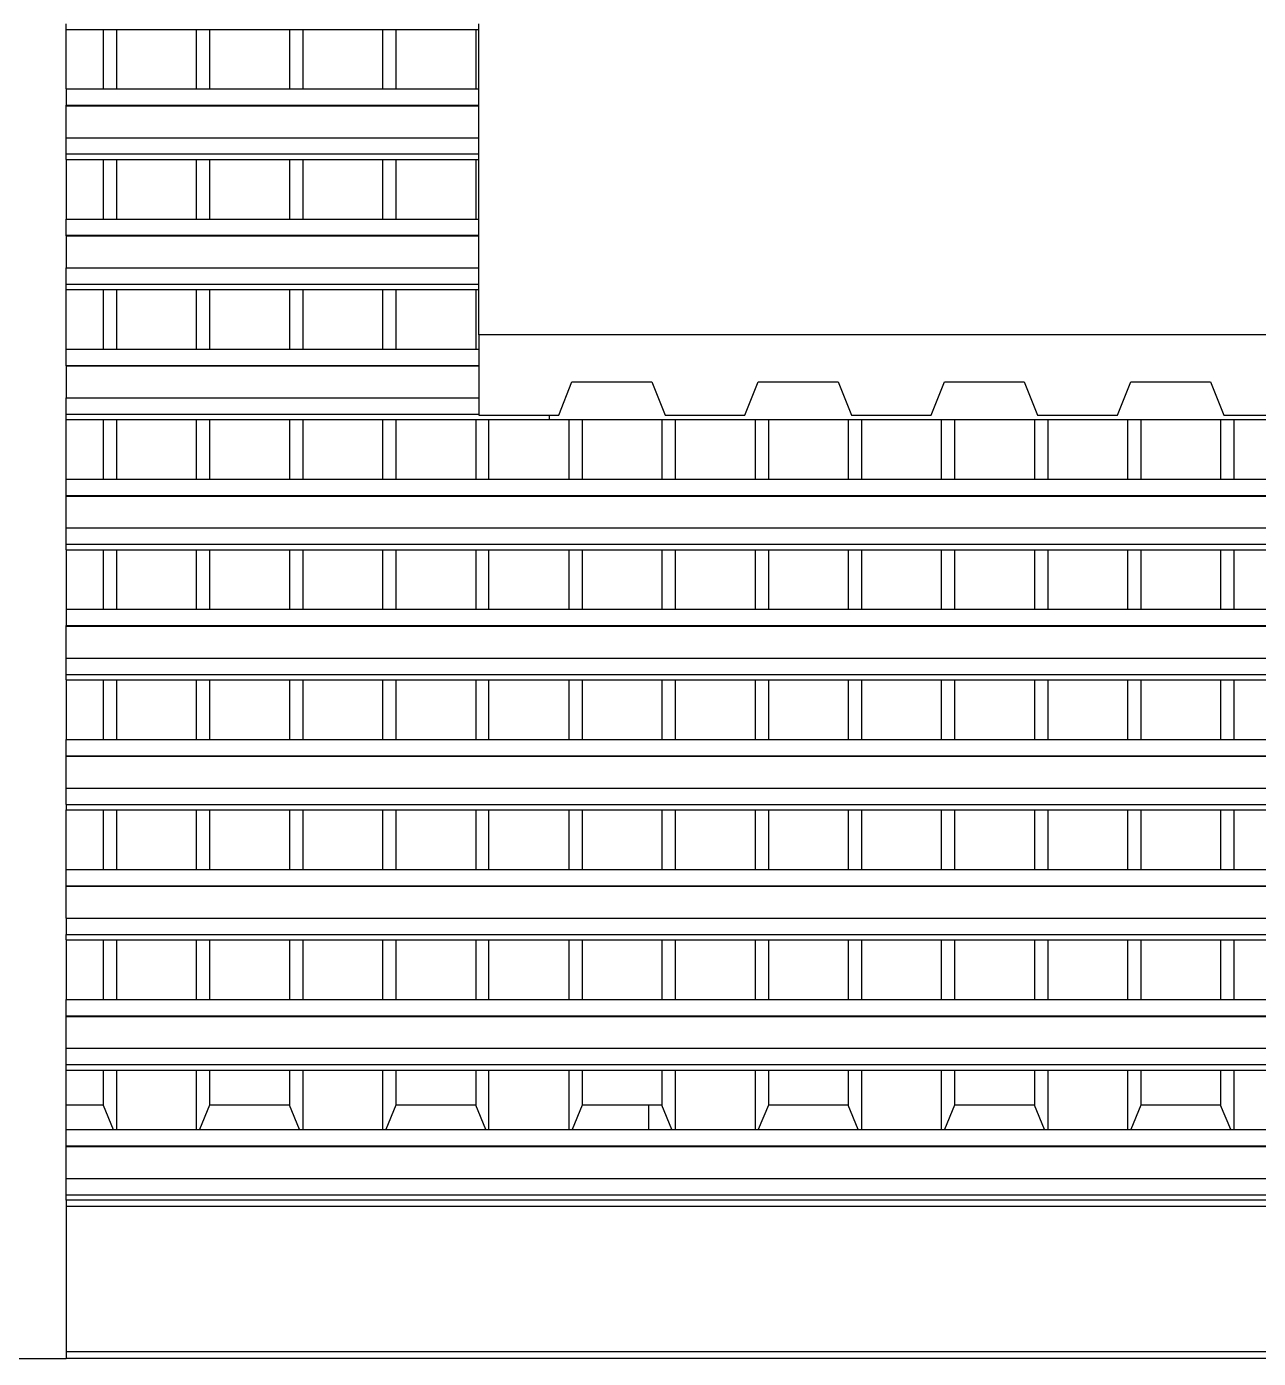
# Model space of a CAD drawing. Extents: x -49.7 to 49.7, y -10.2 to 18.8.
# Drawn here: x -14.341 to -12.473, y 11.671 to 13.69 of the extents above; entities that cross this region are included whole.
import ezdxf

# ---------------------------------------------------------------- set-up
doc = ezdxf.new("R2010")
doc.units = 0
doc.layers.get('0').update_dxf_attribs({"linetype": 'CONTINUOUS'})
doc.layers.add('SECTIONCUTEDGES', color=7, linetype='CONTINUOUS')

msp = doc.modelspace()

# ---------------------------------------------------------------- linework, layer by layer
for p, q in [((-14.2807, 13.6861), (-14.2807, 13.6943)), ((-13.6549, 13.6861), (-13.6549, 13.6943)), ((-14.2807, 13.6861), (-14.2246, 13.6861)), ((-14.2807, 13.5957), (-14.2807, 13.6861)), ((-14.2246, 13.6861), (-14.2246, 13.5957)), ((-14.2246, 13.6861), (-14.2044, 13.6861)), ((-14.2044, 13.6861), (-14.2044, 13.5957)), ((-14.2044, 13.6861), (-14.0834, 13.6861)), ((-14.0834, 13.6861), (-14.0834, 13.5957)), ((-14.0834, 13.6861), (-14.0632, 13.6861)), ((-14.0632, 13.6861), (-14.0632, 13.5957)), ((-14.0632, 13.6861), (-13.9421, 13.6861)), ((-13.9421, 13.6861), (-13.9421, 13.5957)), ((-13.9421, 13.6861), (-13.922, 13.6861)), ((-13.922, 13.6861), (-13.922, 13.5957)), ((-13.922, 13.6861), (-13.8009, 13.6861)), ((-13.8009, 13.6861), (-13.8009, 13.5957)), ((-13.8009, 13.6861), (-13.7808, 13.6861)), ((-13.7808, 13.6861), (-13.7808, 13.5957)), ((-13.7808, 13.6861), (-13.6597, 13.6861)), ((-13.6597, 13.6861), (-13.6597, 13.5957)), ((-13.6597, 13.6861), (-13.6549, 13.6861)), ((-13.6549, 13.5957), (-13.6549, 13.6861)), ((-14.2807, 13.5957), (-14.2246, 13.5957)), ((-14.2807, 13.5957), (-14.2807, 13.571)), ((-14.2246, 13.5957), (-14.2044, 13.5957)), ((-14.2044, 13.5957), (-14.0834, 13.5957)), ((-14.0834, 13.5957), (-14.0632, 13.5957)), ((-14.0632, 13.5957), (-13.9421, 13.5957)), ((-13.9421, 13.5957), (-13.922, 13.5957)), ((-13.922, 13.5957), (-13.8009, 13.5957)), ((-13.8009, 13.5957), (-13.7808, 13.5957)), ((-13.7808, 13.5957), (-13.6597, 13.5957)), ((-13.6597, 13.5957), (-13.6549, 13.5957)), ((-13.6549, 13.571), (-13.6549, 13.5957)), ((-14.2807, 13.571), (-13.6549, 13.571)), ((-14.2807, 13.5702), (-14.2807, 13.571)), ((-14.2807, 13.5702), (-13.6549, 13.5702)), ((-14.2807, 13.5217), (-14.2807, 13.5702)), ((-13.6549, 13.5702), (-13.6549, 13.571)), ((-13.6549, 13.5217), (-13.6549, 13.5702)), ((-14.2807, 13.5217), (-13.6549, 13.5217)), ((-14.2807, 13.4971), (-14.2807, 13.5217)), ((-13.6549, 13.4971), (-13.6549, 13.5217)), ((-14.2807, 13.4971), (-13.6549, 13.4971)), ((-14.2807, 13.4888), (-14.2807, 13.4971)), ((-13.6549, 13.4888), (-13.6549, 13.4971)), ((-14.2807, 13.4888), (-14.2246, 13.4888)), ((-14.2807, 13.4888), (-14.2807, 13.3984)), ((-14.2246, 13.4888), (-14.2246, 13.3984)), ((-14.2246, 13.4888), (-14.2044, 13.4888)), ((-14.2044, 13.4888), (-14.2044, 13.3984)), ((-14.2044, 13.4888), (-14.0834, 13.4888)), ((-14.0834, 13.4888), (-14.0834, 13.3984)), ((-14.0834, 13.4888), (-14.0632, 13.4888)), ((-14.0632, 13.4888), (-14.0632, 13.3984)), ((-14.0632, 13.4888), (-13.9421, 13.4888)), ((-13.9421, 13.4888), (-13.9421, 13.3984)), ((-13.9421, 13.4888), (-13.922, 13.4888)), ((-13.922, 13.4888), (-13.922, 13.3984)), ((-13.922, 13.4888), (-13.8009, 13.4888)), ((-13.8009, 13.4888), (-13.8009, 13.3984)), ((-13.8009, 13.4888), (-13.7808, 13.4888)), ((-13.7808, 13.4888), (-13.7808, 13.3984)), ((-13.7808, 13.4888), (-13.6597, 13.4888)), ((-13.6597, 13.4888), (-13.6597, 13.3984)), ((-13.6597, 13.4888), (-13.6549, 13.4888)), ((-13.6549, 13.3984), (-13.6549, 13.4888)), ((-14.2807, 13.3984), (-14.2246, 13.3984)), ((-14.2807, 13.3738), (-14.2807, 13.3984)), ((-14.2246, 13.3984), (-14.2044, 13.3984)), ((-14.2044, 13.3984), (-14.0834, 13.3984)), ((-14.0834, 13.3984), (-14.0632, 13.3984)), ((-14.0632, 13.3984), (-13.9421, 13.3984)), ((-13.9421, 13.3984), (-13.922, 13.3984)), ((-13.922, 13.3984), (-13.8009, 13.3984)), ((-13.8009, 13.3984), (-13.7808, 13.3984)), ((-13.7808, 13.3984), (-13.6597, 13.3984)), ((-13.6597, 13.3984), (-13.6549, 13.3984)), ((-13.6549, 13.3738), (-13.6549, 13.3984)), ((-14.2807, 13.3738), (-13.6549, 13.3738)), ((-14.2807, 13.3729), (-14.2807, 13.3738)), ((-14.2807, 13.3729), (-13.6549, 13.3729)), ((-14.2807, 13.3729), (-14.2807, 13.3244)), ((-13.6549, 13.3729), (-13.6549, 13.3738)), ((-13.6549, 13.3244), (-13.6549, 13.3729)), ((-14.2807, 13.3244), (-13.6549, 13.3244)), ((-14.2807, 13.2998), (-14.2807, 13.3244)), ((-13.6549, 13.2998), (-13.6549, 13.3244)), ((-14.2807, 13.2998), (-13.6549, 13.2998)), ((-14.2807, 13.2916), (-14.2807, 13.2998)), ((-14.2807, 13.2916), (-14.2246, 13.2916)), ((-14.2807, 13.2011), (-14.2807, 13.2916)), ((-14.2246, 13.2916), (-14.2246, 13.2011)), ((-14.2246, 13.2916), (-14.2044, 13.2916)), ((-14.2044, 13.2916), (-14.2044, 13.2011)), ((-14.2044, 13.2916), (-14.0834, 13.2916)), ((-14.0834, 13.2916), (-14.0834, 13.2011)), ((-14.0834, 13.2916), (-14.0632, 13.2916)), ((-14.0632, 13.2916), (-14.0632, 13.2011)), ((-14.0632, 13.2916), (-13.9421, 13.2916)), ((-13.9421, 13.2916), (-13.9421, 13.2011)), ((-13.9421, 13.2916), (-13.922, 13.2916)), ((-13.922, 13.2916), (-13.922, 13.2011)), ((-13.922, 13.2916), (-13.8009, 13.2916)), ((-13.8009, 13.2916), (-13.8009, 13.2011)), ((-13.8009, 13.2916), (-13.7808, 13.2916)), ((-13.7808, 13.2916), (-13.7808, 13.2011)), ((-13.7808, 13.2916), (-13.6597, 13.2916)), ((-13.6597, 13.2916), (-13.6597, 13.2011)), ((-13.6597, 13.2916), (-13.6549, 13.2916)), ((-13.6549, 13.2916), (-13.6549, 13.2998)), ((-13.6549, 13.2227), (-13.6549, 13.2916)), ((-14.2807, 13.2011), (-14.2246, 13.2011)), ((-14.2807, 13.1765), (-14.2807, 13.2011)), ((-14.2246, 13.2011), (-14.2044, 13.2011)), ((-14.2044, 13.2011), (-14.0834, 13.2011)), ((-14.0834, 13.2011), (-14.0632, 13.2011)), ((-14.0632, 13.2011), (-13.9421, 13.2011)), ((-13.9421, 13.2011), (-13.922, 13.2011)), ((-13.922, 13.2011), (-13.8009, 13.2011)), ((-13.8009, 13.2011), (-13.7808, 13.2011)), ((-13.7808, 13.2011), (-13.6597, 13.2011)), ((-13.6597, 13.2011), (-13.6549, 13.2011)), ((-14.2807, 13.1765), (-13.6549, 13.1765)), ((-14.2807, 13.1757), (-14.2807, 13.1765)), ((-14.2807, 13.1757), (-13.6549, 13.1757)), ((-14.2807, 13.1757), (-14.2807, 13.1272)), ((-14.2807, 13.1272), (-13.6549, 13.1272)), ((-14.2807, 13.1025), (-14.2807, 13.1272)), ((-14.2807, 13.1025), (-13.6549, 13.1025)), ((-14.2807, 13.0943), (-14.2807, 13.1025)), ((-14.2807, 13.0943), (-14.2246, 13.0943)), ((-14.2807, 13.0039), (-14.2807, 13.0943)), ((-14.2246, 13.0943), (-14.2246, 13.0039)), ((-14.2246, 13.0943), (-14.2044, 13.0943)), ((-14.2044, 13.0943), (-14.2044, 13.0039)), ((-14.2044, 13.0943), (-14.0834, 13.0943)), ((-14.0834, 13.0943), (-14.0834, 13.0039)), ((-14.0834, 13.0943), (-14.0632, 13.0943)), ((-14.0632, 13.0943), (-14.0632, 13.0039)), ((-14.0632, 13.0943), (-13.9421, 13.0943)), ((-13.9421, 13.0943), (-13.9421, 13.0039)), ((-13.9421, 13.0943), (-13.922, 13.0943)), ((-13.922, 13.0943), (-13.922, 13.0039)), ((-13.922, 13.0943), (-13.8009, 13.0943)), ((-13.8009, 13.0943), (-13.8009, 13.0039)), ((-13.8009, 13.0943), (-13.7808, 13.0943)), ((-13.7808, 13.0943), (-13.7808, 13.0039)), ((-13.7808, 13.0943), (-13.6597, 13.0943)), ((-13.6597, 13.0943), (-13.6597, 13.0039)), ((-13.6597, 13.0943), (-13.6396, 13.0943)), ((-13.6396, 13.0039), (-13.6396, 13.0943)), ((-13.6396, 13.0943), (-13.5483, 13.0943)), ((-13.5483, 13.1011), (-13.5483, 13.0943)), ((-13.5483, 13.0943), (-13.5185, 13.0943)), ((-13.5185, 13.0943), (-13.5185, 13.0039)), ((-13.5185, 13.0943), (-13.4984, 13.0943)), ((-13.4984, 13.0943), (-13.4984, 13.0039)), ((-13.4984, 13.0943), (-13.3773, 13.0943)), ((-13.3773, 13.0943), (-13.3773, 13.0039)), ((-13.3773, 13.0943), (-13.3571, 13.0943)), ((-13.3571, 13.0943), (-13.3571, 13.0039)), ((-13.3571, 13.0943), (-13.2361, 13.0943)), ((-13.2361, 13.0943), (-13.2361, 13.0039)), ((-13.2361, 13.0943), (-13.2159, 13.0943)), ((-13.2159, 13.0943), (-13.2159, 13.0039)), ((-13.2159, 13.0943), (-13.0949, 13.0943)), ((-13.0949, 13.0943), (-13.0949, 13.0039)), ((-13.0949, 13.0943), (-13.0747, 13.0943)), ((-13.0747, 13.0943), (-13.0747, 13.0039)), ((-13.0747, 13.0943), (-12.9537, 13.0943)), ((-12.9537, 13.0943), (-12.9537, 13.0039)), ((-12.9537, 13.0943), (-12.9335, 13.0943)), ((-12.9335, 13.0943), (-12.9335, 13.0039)), ((-12.9335, 13.0943), (-12.8125, 13.0943)), ((-12.8125, 13.0943), (-12.8125, 13.0039)), ((-12.8125, 13.0943), (-12.7923, 13.0943)), ((-12.7923, 13.0943), (-12.7923, 13.0039)), ((-12.7923, 13.0943), (-12.6713, 13.0943)), ((-12.6713, 13.0943), (-12.6713, 13.0039)), ((-12.6713, 13.0943), (-12.6511, 13.0943)), ((-12.6511, 13.0943), (-12.6511, 13.0039)), ((-12.6511, 13.0943), (-12.5301, 13.0943)), ((-12.5301, 13.0943), (-12.5301, 13.0039)), ((-12.5301, 13.0943), (-12.5099, 13.0943)), ((-12.5099, 13.0943), (-12.5099, 13.0039)), ((-12.5099, 13.0943), (-12.3889, 13.0943)), ((-14.2807, 13.0039), (-14.2246, 13.0039)), ((-14.2807, 12.9792), (-14.2807, 13.0039)), ((-14.2246, 13.0039), (-14.2044, 13.0039)), ((-14.2044, 13.0039), (-14.0834, 13.0039)), ((-14.0834, 13.0039), (-14.0632, 13.0039)), ((-14.0632, 13.0039), (-13.9421, 13.0039)), ((-13.9421, 13.0039), (-13.922, 13.0039)), ((-13.922, 13.0039), (-13.8009, 13.0039)), ((-13.8009, 13.0039), (-13.7808, 13.0039)), ((-13.7808, 13.0039), (-13.6597, 13.0039)), ((-13.6597, 13.0039), (-13.6396, 13.0039)), ((-13.6396, 13.0039), (-13.5185, 13.0039)), ((-13.5185, 13.0039), (-13.4984, 13.0039)), ((-13.4984, 13.0039), (-13.3773, 13.0039)), ((-13.3773, 13.0039), (-13.3571, 13.0039)), ((-13.3571, 13.0039), (-13.2361, 13.0039)), ((-13.2361, 13.0039), (-13.2159, 13.0039)), ((-13.2159, 13.0039), (-13.0949, 13.0039)), ((-13.0949, 13.0039), (-13.0747, 13.0039)), ((-13.0747, 13.0039), (-12.9537, 13.0039)), ((-12.9537, 13.0039), (-12.9335, 13.0039)), ((-12.9335, 13.0039), (-12.8125, 13.0039)), ((-12.8125, 13.0039), (-12.7923, 13.0039)), ((-12.7923, 13.0039), (-12.6713, 13.0039)), ((-12.6713, 13.0039), (-12.6511, 13.0039)), ((-12.6511, 13.0039), (-12.5301, 13.0039)), ((-12.5301, 13.0039), (-12.5099, 13.0039)), ((-12.5099, 13.0039), (-12.3889, 13.0039)), ((-14.2807, 12.9792), (-10.7407, 12.9792)), ((-14.2807, 12.9784), (-14.2807, 12.9792)), ((-14.2807, 12.9784), (-10.7407, 12.9784)), ((-14.2807, 12.9299), (-14.2807, 12.9784)), ((-14.2807, 12.9299), (-10.7407, 12.9299)), ((-14.2807, 12.9052), (-14.2807, 12.9299)), ((-14.2807, 12.9052), (-10.7407, 12.9052)), ((-14.2807, 12.897), (-14.2807, 12.9052)), ((-14.2807, 12.897), (-14.2246, 12.897)), ((-14.2807, 12.897), (-14.2807, 12.8066)), ((-14.2246, 12.897), (-14.2246, 12.8066)), ((-14.2246, 12.897), (-14.2044, 12.897)), ((-14.2044, 12.897), (-14.2044, 12.8066)), ((-14.2044, 12.897), (-14.0834, 12.897)), ((-14.0834, 12.897), (-14.0834, 12.8066)), ((-14.0834, 12.897), (-14.0632, 12.897)), ((-14.0632, 12.897), (-14.0632, 12.8066)), ((-14.0632, 12.897), (-13.9421, 12.897)), ((-13.9421, 12.897), (-13.9421, 12.8066)), ((-13.9421, 12.897), (-13.922, 12.897)), ((-13.922, 12.897), (-13.922, 12.8066)), ((-13.922, 12.897), (-13.8009, 12.897)), ((-13.8009, 12.897), (-13.8009, 12.8066)), ((-13.8009, 12.897), (-13.7808, 12.897)), ((-13.7808, 12.897), (-13.7808, 12.8066)), ((-13.7808, 12.897), (-13.6597, 12.897)), ((-13.6597, 12.897), (-13.6597, 12.8066)), ((-13.6597, 12.897), (-13.6396, 12.897)), ((-13.6396, 12.8066), (-13.6396, 12.897)), ((-13.6396, 12.897), (-13.5185, 12.897)), ((-13.5185, 12.897), (-13.5185, 12.8066)), ((-13.5185, 12.897), (-13.4984, 12.897)), ((-13.4984, 12.897), (-13.4984, 12.8066)), ((-13.4984, 12.897), (-13.3773, 12.897)), ((-13.3773, 12.897), (-13.3773, 12.8066)), ((-13.3773, 12.897), (-13.3571, 12.897)), ((-13.3571, 12.897), (-13.3571, 12.8066)), ((-13.3571, 12.897), (-13.2361, 12.897)), ((-13.2361, 12.897), (-13.2361, 12.8066)), ((-13.2361, 12.897), (-13.2159, 12.897)), ((-13.2159, 12.897), (-13.2159, 12.8066)), ((-13.2159, 12.897), (-13.0949, 12.897)), ((-13.0949, 12.897), (-13.0949, 12.8066)), ((-13.0949, 12.897), (-13.0747, 12.897)), ((-13.0747, 12.897), (-13.0747, 12.8066)), ((-13.0747, 12.897), (-12.9537, 12.897)), ((-12.9537, 12.897), (-12.9537, 12.8066)), ((-12.9537, 12.897), (-12.9335, 12.897)), ((-12.9335, 12.897), (-12.9335, 12.8066)), ((-12.9335, 12.897), (-12.8125, 12.897)), ((-12.8125, 12.897), (-12.8125, 12.8066)), ((-12.8125, 12.897), (-12.7923, 12.897)), ((-12.7923, 12.897), (-12.7923, 12.8066)), ((-12.7923, 12.897), (-12.6713, 12.897)), ((-12.6713, 12.897), (-12.6713, 12.8066)), ((-12.6713, 12.897), (-12.6511, 12.897)), ((-12.6511, 12.897), (-12.6511, 12.8066)), ((-12.6511, 12.897), (-12.5301, 12.897)), ((-12.5301, 12.897), (-12.5301, 12.8066)), ((-12.5301, 12.897), (-12.5099, 12.897)), ((-12.5099, 12.897), (-12.5099, 12.8066)), ((-12.5099, 12.897), (-12.3889, 12.897)), ((-14.2807, 12.8066), (-14.2246, 12.8066)), ((-14.2807, 12.8066), (-14.2807, 12.7819)), ((-14.2246, 12.8066), (-14.2044, 12.8066)), ((-14.2044, 12.8066), (-14.0834, 12.8066)), ((-14.0834, 12.8066), (-14.0632, 12.8066)), ((-14.0632, 12.8066), (-13.9421, 12.8066)), ((-13.9421, 12.8066), (-13.922, 12.8066)), ((-13.922, 12.8066), (-13.8009, 12.8066)), ((-13.8009, 12.8066), (-13.7808, 12.8066)), ((-13.7808, 12.8066), (-13.6597, 12.8066)), ((-13.6597, 12.8066), (-13.6396, 12.8066)), ((-13.6396, 12.8066), (-13.5185, 12.8066)), ((-13.5185, 12.8066), (-13.4984, 12.8066)), ((-13.4984, 12.8066), (-13.3773, 12.8066)), ((-13.3773, 12.8066), (-13.3571, 12.8066)), ((-13.3571, 12.8066), (-13.2361, 12.8066)), ((-13.2361, 12.8066), (-13.2159, 12.8066)), ((-13.2159, 12.8066), (-13.0949, 12.8066)), ((-13.0949, 12.8066), (-13.0747, 12.8066)), ((-13.0747, 12.8066), (-12.9537, 12.8066)), ((-12.9537, 12.8066), (-12.9335, 12.8066)), ((-12.9335, 12.8066), (-12.8125, 12.8066)), ((-12.8125, 12.8066), (-12.7923, 12.8066)), ((-12.7923, 12.8066), (-12.6713, 12.8066)), ((-12.6713, 12.8066), (-12.6511, 12.8066)), ((-12.6511, 12.8066), (-12.5301, 12.8066)), ((-12.5301, 12.8066), (-12.5099, 12.8066)), ((-12.5099, 12.8066), (-12.3889, 12.8066)), ((-14.2807, 12.7819), (-10.7407, 12.7819)), ((-14.2807, 12.7811), (-14.2807, 12.7819)), ((-14.2807, 12.7811), (-10.7407, 12.7811)), ((-14.2807, 12.7326), (-14.2807, 12.7811)), ((-14.2807, 12.7326), (-10.7407, 12.7326)), ((-14.2807, 12.7079), (-14.2807, 12.7326)), ((-14.2807, 12.7079), (-10.7407, 12.7079)), ((-14.2807, 12.6997), (-14.2807, 12.7079)), ((-14.2807, 12.6997), (-14.2246, 12.6997)), ((-14.2807, 12.6997), (-14.2807, 12.6093)), ((-14.2246, 12.6997), (-14.2246, 12.6093)), ((-14.2246, 12.6997), (-14.2044, 12.6997)), ((-14.2044, 12.6997), (-14.2044, 12.6093)), ((-14.2044, 12.6997), (-14.0834, 12.6997)), ((-14.0834, 12.6997), (-14.0834, 12.6093)), ((-14.0834, 12.6997), (-14.0632, 12.6997)), ((-14.0632, 12.6997), (-14.0632, 12.6093)), ((-14.0632, 12.6997), (-13.9421, 12.6997)), ((-13.9421, 12.6997), (-13.9421, 12.6093)), ((-13.9421, 12.6997), (-13.922, 12.6997)), ((-13.922, 12.6997), (-13.922, 12.6093)), ((-13.922, 12.6997), (-13.8009, 12.6997)), ((-13.8009, 12.6997), (-13.8009, 12.6093)), ((-13.8009, 12.6997), (-13.7808, 12.6997)), ((-13.7808, 12.6997), (-13.7808, 12.6093)), ((-13.7808, 12.6997), (-13.6597, 12.6997)), ((-13.6597, 12.6997), (-13.6597, 12.6093)), ((-13.6597, 12.6997), (-13.6396, 12.6997)), ((-13.6396, 12.6093), (-13.6396, 12.6997)), ((-13.6396, 12.6997), (-13.5185, 12.6997)), ((-13.5185, 12.6997), (-13.5185, 12.6093)), ((-13.5185, 12.6997), (-13.4984, 12.6997)), ((-13.4984, 12.6997), (-13.4984, 12.6093)), ((-13.4984, 12.6997), (-13.3773, 12.6997)), ((-13.3773, 12.6997), (-13.3773, 12.6093)), ((-13.3773, 12.6997), (-13.3571, 12.6997)), ((-13.3571, 12.6997), (-13.3571, 12.6093)), ((-13.3571, 12.6997), (-13.2361, 12.6997)), ((-13.2361, 12.6997), (-13.2361, 12.6093)), ((-13.2361, 12.6997), (-13.2159, 12.6997)), ((-13.2159, 12.6997), (-13.2159, 12.6093)), ((-13.2159, 12.6997), (-13.0949, 12.6997)), ((-13.0949, 12.6997), (-13.0949, 12.6093)), ((-13.0949, 12.6997), (-13.0747, 12.6997)), ((-13.0747, 12.6997), (-13.0747, 12.6093)), ((-13.0747, 12.6997), (-12.9537, 12.6997)), ((-12.9537, 12.6997), (-12.9537, 12.6093)), ((-12.9537, 12.6997), (-12.9335, 12.6997)), ((-12.9335, 12.6997), (-12.9335, 12.6093)), ((-12.9335, 12.6997), (-12.8125, 12.6997)), ((-12.8125, 12.6997), (-12.8125, 12.6093)), ((-12.8125, 12.6997), (-12.7923, 12.6997)), ((-12.7923, 12.6997), (-12.7923, 12.6093)), ((-12.7923, 12.6997), (-12.6713, 12.6997)), ((-12.6713, 12.6997), (-12.6713, 12.6093)), ((-12.6713, 12.6997), (-12.6511, 12.6997)), ((-12.6511, 12.6997), (-12.6511, 12.6093)), ((-12.6511, 12.6997), (-12.5301, 12.6997)), ((-12.5301, 12.6997), (-12.5301, 12.6093)), ((-12.5301, 12.6997), (-12.5099, 12.6997)), ((-12.5099, 12.6997), (-12.5099, 12.6093)), ((-12.5099, 12.6997), (-12.3889, 12.6997)), ((-14.2807, 12.6093), (-14.2246, 12.6093)), ((-14.2807, 12.5846), (-14.2807, 12.6093)), ((-14.2246, 12.6093), (-14.2044, 12.6093)), ((-14.2044, 12.6093), (-14.0834, 12.6093)), ((-14.0834, 12.6093), (-14.0632, 12.6093)), ((-14.0632, 12.6093), (-13.9421, 12.6093)), ((-13.9421, 12.6093), (-13.922, 12.6093)), ((-13.922, 12.6093), (-13.8009, 12.6093)), ((-13.8009, 12.6093), (-13.7808, 12.6093)), ((-13.7808, 12.6093), (-13.6597, 12.6093)), ((-13.6597, 12.6093), (-13.6396, 12.6093)), ((-13.6396, 12.6093), (-13.5185, 12.6093)), ((-13.5185, 12.6093), (-13.4984, 12.6093)), ((-13.4984, 12.6093), (-13.3773, 12.6093)), ((-13.3773, 12.6093), (-13.3571, 12.6093)), ((-13.3571, 12.6093), (-13.2361, 12.6093)), ((-13.2361, 12.6093), (-13.2159, 12.6093)), ((-13.2159, 12.6093), (-13.0949, 12.6093)), ((-13.0949, 12.6093), (-13.0747, 12.6093)), ((-13.0747, 12.6093), (-12.9537, 12.6093)), ((-12.9537, 12.6093), (-12.9335, 12.6093)), ((-12.9335, 12.6093), (-12.8125, 12.6093)), ((-12.8125, 12.6093), (-12.7923, 12.6093)), ((-12.7923, 12.6093), (-12.6713, 12.6093)), ((-12.6713, 12.6093), (-12.6511, 12.6093)), ((-12.6511, 12.6093), (-12.5301, 12.6093)), ((-12.5301, 12.6093), (-12.5099, 12.6093)), ((-12.5099, 12.6093), (-12.3889, 12.6093)), ((-14.2807, 12.5846), (-10.7407, 12.5846)), ((-14.2807, 12.5838), (-14.2807, 12.5846)), ((-14.2807, 12.5838), (-10.7407, 12.5838)), ((-14.2807, 12.5353), (-14.2807, 12.5838)), ((-14.2807, 12.5353), (-10.7407, 12.5353)), ((-14.2807, 12.5107), (-14.2807, 12.5353)), ((-14.2807, 12.5107), (-10.7407, 12.5107)), ((-14.2807, 12.5107), (-14.2807, 12.5024)), ((-14.2807, 12.5024), (-14.2246, 12.5024)), ((-14.2807, 12.412), (-14.2807, 12.5024)), ((-14.2246, 12.5024), (-14.2246, 12.412)), ((-14.2246, 12.5024), (-14.2044, 12.5024)), ((-14.2044, 12.5024), (-14.2044, 12.412)), ((-14.2044, 12.5024), (-14.0834, 12.5024)), ((-14.0834, 12.5024), (-14.0834, 12.412)), ((-14.0834, 12.5024), (-14.0632, 12.5024)), ((-14.0632, 12.5024), (-14.0632, 12.412)), ((-14.0632, 12.5024), (-13.9421, 12.5024)), ((-13.9421, 12.5024), (-13.9421, 12.412)), ((-13.9421, 12.5024), (-13.922, 12.5024)), ((-13.922, 12.5024), (-13.922, 12.412)), ((-13.922, 12.5024), (-13.8009, 12.5024)), ((-13.8009, 12.5024), (-13.8009, 12.412)), ((-13.8009, 12.5024), (-13.7808, 12.5024)), ((-13.7808, 12.5024), (-13.7808, 12.412)), ((-13.7808, 12.5024), (-13.6597, 12.5024)), ((-13.6597, 12.5024), (-13.6597, 12.412)), ((-13.6597, 12.5024), (-13.6396, 12.5024)), ((-13.6396, 12.412), (-13.6396, 12.5024)), ((-13.6396, 12.5024), (-13.5185, 12.5024)), ((-13.5185, 12.5024), (-13.5185, 12.412)), ((-13.5185, 12.5024), (-13.4984, 12.5024)), ((-13.4984, 12.5024), (-13.4984, 12.412)), ((-13.4984, 12.5024), (-13.3773, 12.5024)), ((-13.3773, 12.5024), (-13.3773, 12.412)), ((-13.3773, 12.5024), (-13.3571, 12.5024)), ((-13.3571, 12.5024), (-13.3571, 12.412)), ((-13.3571, 12.5024), (-13.2361, 12.5024)), ((-13.2361, 12.5024), (-13.2361, 12.412)), ((-13.2361, 12.5024), (-13.2159, 12.5024)), ((-13.2159, 12.5024), (-13.2159, 12.412)), ((-13.2159, 12.5024), (-13.0949, 12.5024)), ((-13.0949, 12.5024), (-13.0949, 12.412)), ((-13.0949, 12.5024), (-13.0747, 12.5024)), ((-13.0747, 12.5024), (-13.0747, 12.412)), ((-13.0747, 12.5024), (-12.9537, 12.5024)), ((-12.9537, 12.5024), (-12.9537, 12.412)), ((-12.9537, 12.5024), (-12.9335, 12.5024)), ((-12.9335, 12.5024), (-12.9335, 12.412)), ((-12.9335, 12.5024), (-12.8125, 12.5024)), ((-12.8125, 12.5024), (-12.8125, 12.412)), ((-12.8125, 12.5024), (-12.7923, 12.5024)), ((-12.7923, 12.5024), (-12.7923, 12.412)), ((-12.7923, 12.5024), (-12.6713, 12.5024)), ((-12.6713, 12.5024), (-12.6713, 12.412)), ((-12.6713, 12.5024), (-12.6511, 12.5024)), ((-12.6511, 12.5024), (-12.6511, 12.412)), ((-12.6511, 12.5024), (-12.5301, 12.5024)), ((-12.5301, 12.5024), (-12.5301, 12.412)), ((-12.5301, 12.5024), (-12.5099, 12.5024)), ((-12.5099, 12.5024), (-12.5099, 12.412)), ((-12.5099, 12.5024), (-12.3889, 12.5024)), ((-14.2807, 12.412), (-14.2246, 12.412)), ((-14.2807, 12.3874), (-14.2807, 12.412)), ((-14.2246, 12.412), (-14.2044, 12.412)), ((-14.2044, 12.412), (-14.0834, 12.412)), ((-14.0834, 12.412), (-14.0632, 12.412)), ((-14.0632, 12.412), (-13.9421, 12.412)), ((-13.9421, 12.412), (-13.922, 12.412)), ((-13.922, 12.412), (-13.8009, 12.412)), ((-13.8009, 12.412), (-13.7808, 12.412)), ((-13.7808, 12.412), (-13.6597, 12.412)), ((-13.6597, 12.412), (-13.6396, 12.412)), ((-13.6396, 12.412), (-13.5185, 12.412)), ((-13.5185, 12.412), (-13.4984, 12.412)), ((-13.4984, 12.412), (-13.3773, 12.412)), ((-13.3773, 12.412), (-13.3571, 12.412)), ((-13.3571, 12.412), (-13.2361, 12.412)), ((-13.2361, 12.412), (-13.2159, 12.412)), ((-13.2159, 12.412), (-13.0949, 12.412)), ((-13.0949, 12.412), (-13.0747, 12.412)), ((-13.0747, 12.412), (-12.9537, 12.412)), ((-12.9537, 12.412), (-12.9335, 12.412)), ((-12.9335, 12.412), (-12.8125, 12.412)), ((-12.8125, 12.412), (-12.7923, 12.412)), ((-12.7923, 12.412), (-12.6713, 12.412)), ((-12.6713, 12.412), (-12.6511, 12.412)), ((-12.6511, 12.412), (-12.5301, 12.412)), ((-12.5301, 12.412), (-12.5099, 12.412)), ((-12.5099, 12.412), (-12.3889, 12.412)), ((-14.2807, 12.3874), (-10.7407, 12.3874)), ((-14.2807, 12.3865), (-14.2807, 12.3874)), ((-14.2807, 12.3865), (-10.7407, 12.3865)), ((-14.2807, 12.338), (-14.2807, 12.3865)), ((-14.2807, 12.338), (-10.7407, 12.338)), ((-14.2807, 12.338), (-14.2807, 12.3134)), ((-14.2807, 12.3134), (-10.7407, 12.3134)), ((-14.2807, 12.3052), (-14.2807, 12.3134)), ((-14.2807, 12.3052), (-14.2246, 12.3052)), ((-14.2807, 12.3052), (-14.2807, 12.2147)), ((-14.2246, 12.3052), (-14.2246, 12.2147)), ((-14.2246, 12.3052), (-14.2044, 12.3052)), ((-14.2044, 12.3052), (-14.2044, 12.2147)), ((-14.2044, 12.3052), (-14.0834, 12.3052)), ((-14.0834, 12.3052), (-14.0834, 12.2147)), ((-14.0834, 12.3052), (-14.0632, 12.3052)), ((-14.0632, 12.3052), (-14.0632, 12.2147)), ((-14.0632, 12.3052), (-13.9421, 12.3052)), ((-13.9421, 12.3052), (-13.9421, 12.2147)), ((-13.9421, 12.3052), (-13.922, 12.3052)), ((-13.922, 12.3052), (-13.922, 12.2147)), ((-13.922, 12.3052), (-13.8009, 12.3052)), ((-13.8009, 12.3052), (-13.8009, 12.2147)), ((-13.8009, 12.3052), (-13.7808, 12.3052)), ((-13.7808, 12.3052), (-13.7808, 12.2147)), ((-13.7808, 12.3052), (-13.6597, 12.3052)), ((-13.6597, 12.3052), (-13.6597, 12.2147)), ((-13.6597, 12.3052), (-13.6396, 12.3052)), ((-13.6396, 12.2147), (-13.6396, 12.3052)), ((-13.6396, 12.3052), (-13.5185, 12.3052)), ((-13.5185, 12.3052), (-13.5185, 12.2147)), ((-13.5185, 12.3052), (-13.4984, 12.3052)), ((-13.4984, 12.3052), (-13.4984, 12.2147)), ((-13.4984, 12.3052), (-13.3773, 12.3052)), ((-13.3773, 12.3052), (-13.3773, 12.2147)), ((-13.3773, 12.3052), (-13.3571, 12.3052)), ((-13.3571, 12.3052), (-13.3571, 12.2147)), ((-13.3571, 12.3052), (-13.2361, 12.3052)), ((-13.2361, 12.3052), (-13.2361, 12.2147)), ((-13.2361, 12.3052), (-13.2159, 12.3052)), ((-13.2159, 12.3052), (-13.2159, 12.2147)), ((-13.2159, 12.3052), (-13.0949, 12.3052)), ((-13.0949, 12.3052), (-13.0949, 12.2147)), ((-13.0949, 12.3052), (-13.0747, 12.3052)), ((-13.0747, 12.3052), (-13.0747, 12.2147)), ((-13.0747, 12.3052), (-12.9537, 12.3052)), ((-12.9537, 12.3052), (-12.9537, 12.2147)), ((-12.9537, 12.3052), (-12.9335, 12.3052)), ((-12.9335, 12.3052), (-12.9335, 12.2147)), ((-12.9335, 12.3052), (-12.8125, 12.3052)), ((-12.8125, 12.3052), (-12.8125, 12.2147)), ((-12.8125, 12.3052), (-12.7923, 12.3052)), ((-12.7923, 12.3052), (-12.7923, 12.2147)), ((-12.7923, 12.3052), (-12.6713, 12.3052)), ((-12.6713, 12.3052), (-12.6713, 12.2147)), ((-12.6713, 12.3052), (-12.6511, 12.3052)), ((-12.6511, 12.3052), (-12.6511, 12.2147)), ((-12.6511, 12.3052), (-12.5301, 12.3052)), ((-12.5301, 12.3052), (-12.5301, 12.2147)), ((-12.5301, 12.3052), (-12.5099, 12.3052)), ((-12.5099, 12.3052), (-12.5099, 12.2147)), ((-12.5099, 12.3052), (-12.3889, 12.3052)), ((-14.2807, 12.2147), (-14.2246, 12.2147)), ((-14.2807, 12.1901), (-14.2807, 12.2147)), ((-14.2246, 12.2147), (-14.2044, 12.2147)), ((-14.2044, 12.2147), (-14.0834, 12.2147)), ((-14.0834, 12.2147), (-14.0632, 12.2147)), ((-14.0632, 12.2147), (-13.9421, 12.2147)), ((-13.9421, 12.2147), (-13.922, 12.2147)), ((-13.922, 12.2147), (-13.8009, 12.2147)), ((-13.8009, 12.2147), (-13.7808, 12.2147)), ((-13.7808, 12.2147), (-13.6597, 12.2147)), ((-13.6597, 12.2147), (-13.6396, 12.2147)), ((-13.6396, 12.2147), (-13.5185, 12.2147)), ((-13.5185, 12.2147), (-13.4984, 12.2147)), ((-13.4984, 12.2147), (-13.3773, 12.2147)), ((-13.3773, 12.2147), (-13.3571, 12.2147)), ((-13.3571, 12.2147), (-13.2361, 12.2147)), ((-13.2361, 12.2147), (-13.2159, 12.2147)), ((-13.2159, 12.2147), (-13.0949, 12.2147)), ((-13.0949, 12.2147), (-13.0747, 12.2147)), ((-13.0747, 12.2147), (-12.9537, 12.2147)), ((-12.9537, 12.2147), (-12.9335, 12.2147)), ((-12.9335, 12.2147), (-12.8125, 12.2147)), ((-12.8125, 12.2147), (-12.7923, 12.2147)), ((-12.7923, 12.2147), (-12.6713, 12.2147)), ((-12.6713, 12.2147), (-12.6511, 12.2147)), ((-12.6511, 12.2147), (-12.5301, 12.2147)), ((-12.5301, 12.2147), (-12.5099, 12.2147)), ((-12.5099, 12.2147), (-12.3889, 12.2147)), ((-14.2807, 12.1901), (-10.7407, 12.1901)), ((-14.2807, 12.1893), (-14.2807, 12.1901)), ((-14.2807, 12.1893), (-10.7407, 12.1893)), ((-14.2807, 12.1408), (-14.2807, 12.1893)), ((-14.2807, 12.1408), (-10.7407, 12.1408)), ((-14.2807, 12.1161), (-14.2807, 12.1408)), ((-14.2807, 12.1161), (-10.7407, 12.1161)), ((-14.2807, 12.1079), (-14.2807, 12.1161)), ((-14.2807, 12.1079), (-14.2246, 12.1079)), ((-14.2807, 12.0547), (-14.2807, 12.1079)), ((-14.2246, 12.1079), (-14.2246, 12.0547)), ((-14.2246, 12.1079), (-14.2044, 12.1079)), ((-14.2044, 12.1079), (-14.2044, 12.0175)), ((-14.2044, 12.1079), (-14.0834, 12.1079)), ((-14.0834, 12.1079), (-14.0834, 12.0175)), ((-14.0834, 12.1079), (-14.0632, 12.1079)), ((-14.0632, 12.1079), (-14.0632, 12.0547)), ((-14.0632, 12.1079), (-13.9421, 12.1079)), ((-13.9421, 12.1079), (-13.9421, 12.0547)), ((-13.9421, 12.1079), (-13.922, 12.1079)), ((-13.922, 12.1079), (-13.922, 12.0175)), ((-13.922, 12.1079), (-13.8009, 12.1079)), ((-13.8009, 12.1079), (-13.8009, 12.0175)), ((-13.8009, 12.1079), (-13.7808, 12.1079)), ((-13.7808, 12.1079), (-13.7808, 12.0547)), ((-13.7808, 12.1079), (-13.6597, 12.1079)), ((-13.6597, 12.1079), (-13.6597, 12.0547)), ((-13.6597, 12.1079), (-13.6396, 12.1079)), ((-13.6396, 12.0175), (-13.6396, 12.1079)), ((-13.6396, 12.1079), (-13.5185, 12.1079)), ((-13.5185, 12.1079), (-13.5185, 12.0175)), ((-13.5185, 12.1079), (-13.4984, 12.1079)), ((-13.4984, 12.1079), (-13.4984, 12.0547)), ((-13.4984, 12.1079), (-13.3773, 12.1079)), ((-13.3773, 12.1079), (-13.3773, 12.0547)), ((-13.3773, 12.1079), (-13.3571, 12.1079)), ((-13.3571, 12.1079), (-13.3571, 12.0175)), ((-13.3571, 12.1079), (-13.2361, 12.1079)), ((-13.2361, 12.1079), (-13.2361, 12.0175)), ((-13.2361, 12.1079), (-13.2159, 12.1079)), ((-13.2159, 12.1079), (-13.2159, 12.0547)), ((-13.2159, 12.1079), (-13.0949, 12.1079)), ((-13.0949, 12.1079), (-13.0949, 12.0547)), ((-13.0949, 12.1079), (-13.0747, 12.1079)), ((-13.0747, 12.1079), (-13.0747, 12.0175)), ((-13.0747, 12.1079), (-12.9537, 12.1079)), ((-12.9537, 12.1079), (-12.9537, 12.0175)), ((-12.9537, 12.1079), (-12.9335, 12.1079)), ((-12.9335, 12.1079), (-12.9335, 12.0547)), ((-12.9335, 12.1079), (-12.8125, 12.1079)), ((-12.8125, 12.1079), (-12.8125, 12.0547)), ((-12.8125, 12.1079), (-12.7923, 12.1079)), ((-12.7923, 12.1079), (-12.7923, 12.0175)), ((-12.7923, 12.1079), (-12.6713, 12.1079)), ((-12.6713, 12.1079), (-12.6713, 12.0175)), ((-12.6713, 12.1079), (-12.6511, 12.1079)), ((-12.6511, 12.1079), (-12.6511, 12.0547)), ((-12.6511, 12.1079), (-12.5301, 12.1079)), ((-12.5301, 12.1079), (-12.5301, 12.0547)), ((-12.5301, 12.1079), (-12.5099, 12.1079)), ((-12.5099, 12.1079), (-12.5099, 12.0175)), ((-12.5099, 12.1079), (-12.3889, 12.1079)), ((-14.2246, 12.0547), (-14.2807, 12.0547)), ((-14.2807, 12.0175), (-14.2807, 12.0547)), ((-14.2246, 12.0547), (-14.2093, 12.0175)), ((-14.0632, 12.0547), (-14.0784, 12.0175)), ((-13.9421, 12.0547), (-14.0632, 12.0547)), ((-13.9269, 12.0175), (-13.9421, 12.0547)), ((-13.7808, 12.0547), (-13.796, 12.0175)), ((-13.6597, 12.0547), (-13.7808, 12.0547)), ((-13.6445, 12.0175), (-13.6597, 12.0547)), ((-13.4984, 12.0547), (-13.5136, 12.0175)), ((-13.3973, 12.0547), (-13.4984, 12.0547)), ((-13.3973, 12.0175), (-13.3973, 12.0547)), ((-13.3773, 12.0547), (-13.3973, 12.0547)), ((-13.3621, 12.0175), (-13.3773, 12.0547)), ((-13.2159, 12.0547), (-13.2312, 12.0175)), ((-13.0949, 12.0547), (-13.2159, 12.0547)), ((-13.0797, 12.0175), (-13.0949, 12.0547)), ((-12.9335, 12.0547), (-12.9488, 12.0175)), ((-12.8125, 12.0547), (-12.9335, 12.0547)), ((-12.7972, 12.0175), (-12.8125, 12.0547)), ((-12.6511, 12.0547), (-12.6664, 12.0175)), ((-12.5301, 12.0547), (-12.6511, 12.0547)), ((-12.5148, 12.0175), (-12.5301, 12.0547)), ((-14.2807, 12.0175), (-14.2093, 12.0175)), ((-14.2807, 11.9928), (-14.2807, 12.0175)), ((-14.2093, 12.0175), (-14.2044, 12.0175)), ((-14.2044, 12.0175), (-14.0834, 12.0175)), ((-14.0834, 12.0175), (-14.0784, 12.0175)), ((-14.0784, 12.0175), (-13.9269, 12.0175)), ((-13.9269, 12.0175), (-13.922, 12.0175)), ((-13.922, 12.0175), (-13.8009, 12.0175)), ((-13.8009, 12.0175), (-13.796, 12.0175)), ((-13.796, 12.0175), (-13.6445, 12.0175)), ((-13.6445, 12.0175), (-13.6396, 12.0175)), ((-13.6396, 12.0175), (-13.5185, 12.0175)), ((-13.5185, 12.0175), (-13.5136, 12.0175)), ((-13.5136, 12.0175), (-13.3973, 12.0175)), ((-13.3973, 12.0175), (-13.3621, 12.0175)), ((-13.3621, 12.0175), (-13.3571, 12.0175)), ((-13.3571, 12.0175), (-13.2361, 12.0175)), ((-13.2361, 12.0175), (-13.2312, 12.0175)), ((-13.2312, 12.0175), (-13.0797, 12.0175)), ((-13.0797, 12.0175), (-13.0747, 12.0175)), ((-13.0747, 12.0175), (-12.9537, 12.0175)), ((-12.9537, 12.0175), (-12.9488, 12.0175)), ((-12.9488, 12.0175), (-12.7972, 12.0175)), ((-12.7972, 12.0175), (-12.7923, 12.0175)), ((-12.7923, 12.0175), (-12.6713, 12.0175)), ((-12.6713, 12.0175), (-12.6664, 12.0175)), ((-12.6664, 12.0175), (-12.5148, 12.0175)), ((-12.5148, 12.0175), (-12.5099, 12.0175)), ((-12.5099, 12.0175), (-12.3889, 12.0175)), ((-14.2807, 11.9928), (-10.7407, 11.9928)), ((-14.2807, 11.992), (-14.2807, 11.9928)), ((-14.2807, 11.992), (-10.7407, 11.992)), ((-14.2807, 11.9435), (-14.2807, 11.992)), ((-14.2807, 11.9435), (-10.7407, 11.9435)), ((-14.2807, 11.9188), (-14.2807, 11.9435)), ((-14.2807, 11.9188), (-10.7407, 11.9188)), ((-14.2807, 11.9106), (-14.2807, 11.9188)), ((-10.7407, 11.9106), (-14.2807, 11.9106)), ((-14.2807, 11.9106), (-14.2807, 11.9008)), ((-10.7407, 11.9008), (-14.2807, 11.9008)), ((-14.2807, 11.9008), (-14.2807, 11.6804)), ((-10.7407, 11.6804), (-14.2807, 11.6804)), ((-14.2807, 11.6804), (-14.2807, 11.6706)), ((-14.4007, 11.6706), (-14.2807, 11.6706)), ((-10.7407, 11.6706), (-14.2807, 11.6706))]:
    msp.add_line(p, q)
at = {"layer": 'SECTIONCUTEDGES'}
for p, q in [((-10.5483, 13.2227), (-13.6549, 13.2227)), ((-13.6549, 13.2227), (-13.6549, 13.2011)), ((-13.6549, 13.2011), (-13.6549, 13.1765)), ((-13.6549, 13.1765), (-13.6549, 13.1757)), ((-13.6549, 13.1757), (-13.6549, 13.1272)), ((-13.5338, 13.1011), (-13.5137, 13.1517)), ((-13.5137, 13.1517), (-13.3926, 13.1517)), ((-13.3926, 13.1517), (-13.3725, 13.1011)), ((-13.2514, 13.1011), (-13.2313, 13.1517)), ((-13.2313, 13.1517), (-13.1102, 13.1517)), ((-13.1102, 13.1517), (-13.09, 13.1011)), ((-12.969, 13.1011), (-12.9488, 13.1517)), ((-12.9488, 13.1517), (-12.8278, 13.1517)), ((-12.8278, 13.1517), (-12.8076, 13.1011)), ((-12.6866, 13.1011), (-12.6664, 13.1517)), ((-12.6664, 13.1517), (-12.5454, 13.1517)), ((-12.5454, 13.1517), (-12.5252, 13.1011)), ((-13.6549, 13.1272), (-13.6549, 13.1025)), ((-13.6549, 13.1025), (-13.6549, 13.1011)), ((-13.6549, 13.1011), (-13.5483, 13.1011)), ((-13.5483, 13.1011), (-13.5338, 13.1011)), ((-13.3725, 13.1011), (-13.2514, 13.1011)), ((-13.09, 13.1011), (-12.969, 13.1011)), ((-12.8076, 13.1011), (-12.6866, 13.1011)), ((-12.5252, 13.1011), (-12.4042, 13.1011))]:
    msp.add_line(p, q, dxfattribs=at)

doc.saveas('drawing.dxf')
